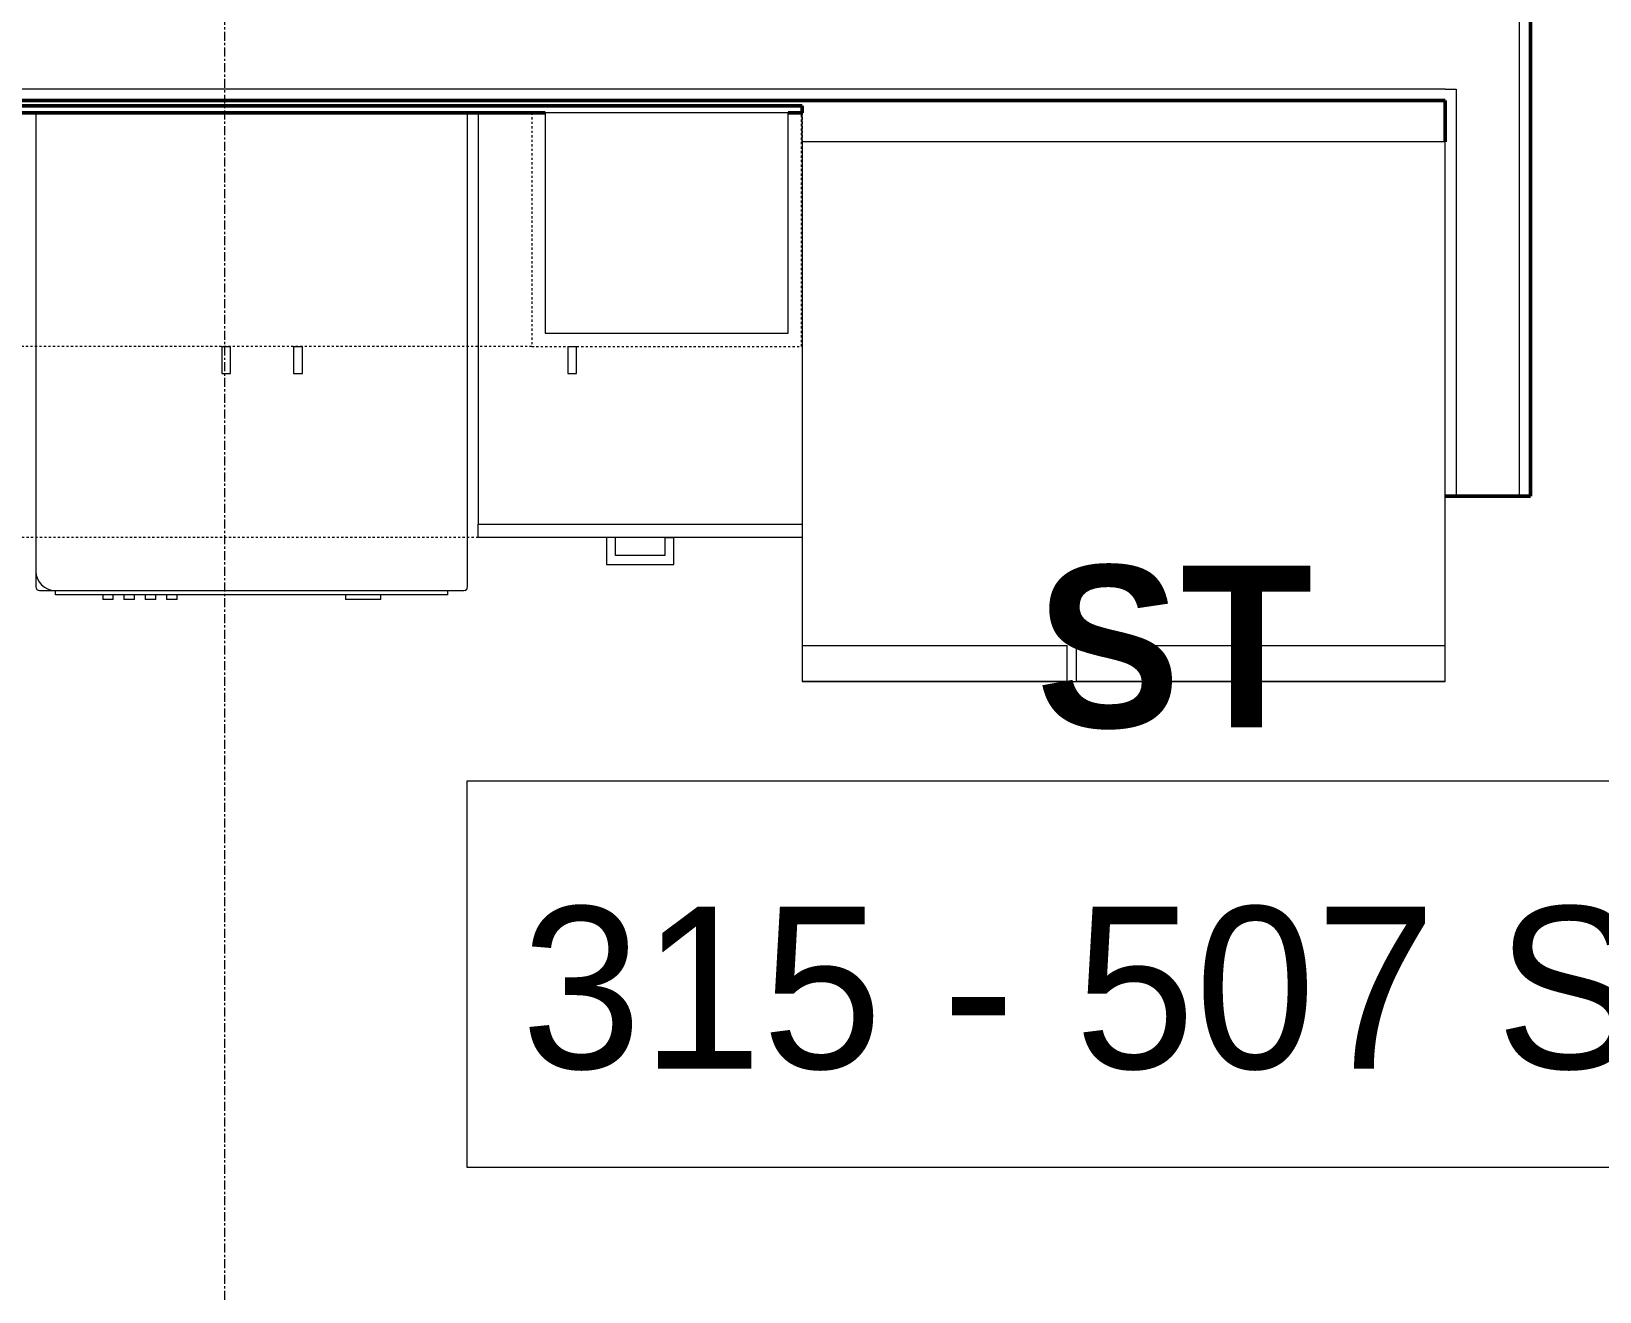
# Model space of a CAD drawing. Header units: inches. Extents: x -4217 to -1814, y 9706 to 12425.
# Drawn here: x -2838.1 to -2750.9, y 11381 to 11451.1 of the extents above; entities that cross this region are included whole.
import ezdxf

# ---------------------------------------------------------------- set-up
doc = ezdxf.new("R2010")
doc.units = ezdxf.units.IN
doc.header["$MEASUREMENT"] = 0
doc.linetypes.add('Dash', pattern=[0.25, 0.125, -0.125])
doc.linetypes.add('Grid Line 1_2_', pattern=[0.875, 0.5, -0.125, 0.125, -0.125])
for name, color, linetype, lineweight in [('A-AREA-IDEN', 2, 'Continuous', 9), ('A-WALL-3', 10, 'Continuous', 50), ('A-WALL-4', 50, 'Continuous', 13), ('Q-CASE-3', 250, 'Continuous', 9), ('Q-CASE-4', 250, 'Dash', 9), ('Q-CASE-HDLN-1', 250, 'Dash', 9), ('Q-SPCQ-1', 250, 'Continuous', 9), ('S-GRID-1', 1, 'Grid Line 1_2_', 9)]:
    doc.layers.add(name, color=color, linetype=linetype, lineweight=lineweight)
doc.styles.add('Century Gothic', font='ufonts.com_century-gothic.ttf', dxfattribs={"height": 9})
doc.styles.add('Century Gothic_B', font='GOTHICB.TTF', dxfattribs={"height": 9})

msp = doc.modelspace()

# ---------------------------------------------------------------- linework, layer by layer
at = {"layer": 'A-AREA-IDEN', "flags": 128}
msp.add_lwpolyline([(-2813.8407, 11409.40725), (-2738.33519, 11409.40725), (-2738.33519, 11387.91119), (-2813.8407, 11387.91119)], close=True, dxfattribs=at)
at = {"layer": 'A-WALL-3'}
for p, q in [((-2754.72374, 11425.22665), (-2754.72374, 11528.13583)), ((-2914.57374, 11447.23769), (-2759.47374, 11447.23769)), ((-2759.47374, 11447.23769), (-2759.47374, 11444.92519)), ((-2795.22374, 11446.92519), (-2913.32374, 11446.92519)), ((-2871.07374, 11446.55019), (-2809.50174, 11446.55019)), ((-2796.00174, 11446.55019), (-2795.22374, 11446.55019)), ((-2795.22374, 11446.55019), (-2795.22374, 11446.92519)), ((-2759.47374, 11425.22665), (-2754.72374, 11425.22665))]:
    msp.add_line(p, q, dxfattribs=at)
at = {"layer": 'A-WALL-4'}
for p, q in [((-2755.34874, 11528.13583), (-2755.34874, 11425.22665)), ((-2759.47374, 11447.86269), (-2914.57374, 11447.86269)), ((-2759.47374, 11447.86269), (-2758.84874, 11447.86269)), ((-2758.84874, 11447.86269), (-2758.84874, 11425.22665))]:
    msp.add_line(p, q, dxfattribs=at)
at = {"layer": 'Q-CASE-3'}
for p, q in [((-2813.22374, 11446.55019), (-2813.22374, 11423.67519)), ((-2796.00174, 11446.55019), (-2809.50174, 11446.55019)), ((-2809.50174, 11446.55019), (-2809.50174, 11434.30019)), ((-2796.00174, 11434.30019), (-2796.00174, 11446.55019)), ((-2795.22374, 11444.92519), (-2795.22374, 11446.55019)), ((-2809.50174, 11434.30019), (-2796.00174, 11434.30019)), ((-2827.49018, 11433.55019), (-2827.00174, 11433.55019)), ((-2827.49018, 11433.55019), (-2827.49018, 11432.05093)), ((-2827.00174, 11432.05093), (-2827.00174, 11433.55019)), ((-2823.49018, 11433.55019), (-2823.00174, 11433.55019)), ((-2823.49018, 11433.55019), (-2823.49018, 11432.05093)), ((-2823.00174, 11432.05093), (-2823.00174, 11433.55019)), ((-2808.25174, 11433.55019), (-2807.76329, 11433.55019)), ((-2808.25174, 11433.55019), (-2808.25174, 11432.05093)), ((-2807.76329, 11432.05093), (-2807.76329, 11433.55019)), ((-2827.49018, 11432.05093), (-2827.00174, 11432.05093)), ((-2823.49018, 11432.05093), (-2823.00174, 11432.05093)), ((-2808.25174, 11432.05093), (-2807.76329, 11432.05093)), ((-2813.22374, 11422.92519), (-2813.22374, 11423.67519)), ((-2813.22374, 11423.67519), (-2795.22374, 11423.67519)), ((-2795.22374, 11422.92519), (-2813.22374, 11422.92519)), ((-2806.09874, 11422.92519), (-2806.09874, 11421.42519)), ((-2805.59936, 11422.92519), (-2806.09874, 11422.92519)), ((-2805.59936, 11421.92456), (-2805.59936, 11422.92519)), ((-2802.84811, 11422.92519), (-2802.34874, 11422.92519)), ((-2802.84811, 11422.92519), (-2802.84811, 11421.92456)), ((-2802.34874, 11421.42519), (-2802.34874, 11422.92519)), ((-2802.84811, 11421.92456), (-2805.59936, 11421.92456)), ((-2806.09874, 11421.42519), (-2802.34874, 11421.42519))]:
    msp.add_line(p, q, dxfattribs=at)
at = {"layer": 'Q-CASE-4'}
for p, q in [((-2840.25174, 11446.55019), (-2810.25174, 11446.55019)), ((-2810.25174, 11446.55019), (-2810.25174, 11433.55019)), ((-2795.25174, 11446.55019), (-2810.25174, 11446.55019)), ((-2810.25174, 11446.55019), (-2810.25174, 11433.55019)), ((-2795.25174, 11433.55019), (-2795.25174, 11446.55019)), ((-2810.25174, 11433.55019), (-2840.25174, 11433.55019)), ((-2810.25174, 11433.55019), (-2795.25174, 11433.55019))]:
    msp.add_line(p, q, dxfattribs=at)
at = {"layer": 'Q-CASE-HDLN-1'}
for p, q in [((-2795.22374, 11446.55019), (-2795.22374, 11444.92519)), ((-2795.22374, 11422.92519), (-2898.94874, 11422.92519))]:
    msp.add_line(p, q, dxfattribs=at)
at = {"layer": 'Q-SPCQ-1'}
for p, q in [((-2837.82374, 11446.55019), (-2837.82374, 11421.05954)), ((-2813.82374, 11420.18454), (-2813.82374, 11446.55019)), ((-2759.47374, 11444.92519), (-2795.22374, 11444.92519)), ((-2795.22374, 11444.92519), (-2795.22374, 11414.92519)), ((-2759.47374, 11414.92519), (-2759.47374, 11444.92519)), ((-2837.82374, 11421.05954), (-2837.82374, 11420.18454)), ((-2837.62689, 11419.98769), (-2836.75189, 11419.98769)), ((-2836.75189, 11419.98769), (-2814.02059, 11419.98769)), ((-2836.7308, 11419.73769), (-2836.7308, 11419.98787)), ((-2814.91668, 11419.73769), (-2836.7308, 11419.73769)), ((-2834.10763, 11419.73769), (-2834.10763, 11419.48769)), ((-2833.51708, 11419.48769), (-2834.10763, 11419.48769)), ((-2833.51708, 11419.48769), (-2833.51708, 11419.73769)), ((-2832.92653, 11419.73769), (-2832.92653, 11419.48769)), ((-2832.33598, 11419.48769), (-2832.92653, 11419.48769)), ((-2832.33598, 11419.48769), (-2832.33598, 11419.73769)), ((-2831.74543, 11419.73769), (-2831.74543, 11419.48769)), ((-2831.15487, 11419.48769), (-2831.74543, 11419.48769)), ((-2831.15487, 11419.48769), (-2831.15487, 11419.73769)), ((-2830.56432, 11419.73769), (-2830.56432, 11419.48769)), ((-2829.97377, 11419.48769), (-2830.56432, 11419.48769)), ((-2829.97377, 11419.48769), (-2829.97377, 11419.73769)), ((-2820.61628, 11419.73769), (-2820.61628, 11419.48769)), ((-2819.63203, 11419.48769), (-2820.61628, 11419.48769)), ((-2818.64778, 11419.48769), (-2819.63203, 11419.48769)), ((-2818.64778, 11419.48769), (-2818.64778, 11419.73769)), ((-2814.91668, 11419.73769), (-2814.91668, 11419.98769)), ((-2795.22374, 11416.92519), (-2780.47374, 11416.92519)), ((-2795.22374, 11416.92519), (-2795.22374, 11414.92519)), ((-2780.47374, 11414.92519), (-2780.47374, 11416.92519)), ((-2779.97374, 11416.92519), (-2759.47374, 11416.92519)), ((-2779.97374, 11416.92519), (-2779.97374, 11414.92519)), ((-2759.47374, 11414.92519), (-2759.47374, 11416.92519)), ((-2795.22374, 11414.92519), (-2759.47374, 11414.92519)), ((-2780.47374, 11414.92519), (-2795.22374, 11414.92519)), ((-2759.47374, 11414.92519), (-2779.97374, 11414.92519))]:
    msp.add_line(p, q, dxfattribs=at)
for centre, radius, start, end in [((-2836.75189, 11421.05954), 1.07185, 180, 270), ((-2837.62689, 11420.18454), 0.19685, 180, 270), ((-2814.02059, 11420.18454), 0.19685, 270, 0), ((-2814.02059, 11420.18454), 0.19685, 285, 0)]:
    msp.add_arc(centre, radius, start, end, dxfattribs=at)
at = {"layer": 'S-GRID-1'}
msp.add_line((-2827.32374, 9836.17969), (-2827.32374, 12376.79045), dxfattribs=at)

# ---------------------------------------------------------------- texts
at = {"layer": 'A-AREA-IDEN', "char_height": 9, "attachment_point": 1}
for s, insert, width, style in [('ST', (-2782.21078, 11421.3754), 14.544, 'Century Gothic_B'), ('315 - 507 SF', (-2810.8407, 11402.40725), 83.931, 'Century Gothic')]:
    msp.add_mtext(s, dxfattribs=dict(at, insert=insert, width=width, style=style))

doc.saveas('drawing.dxf')
